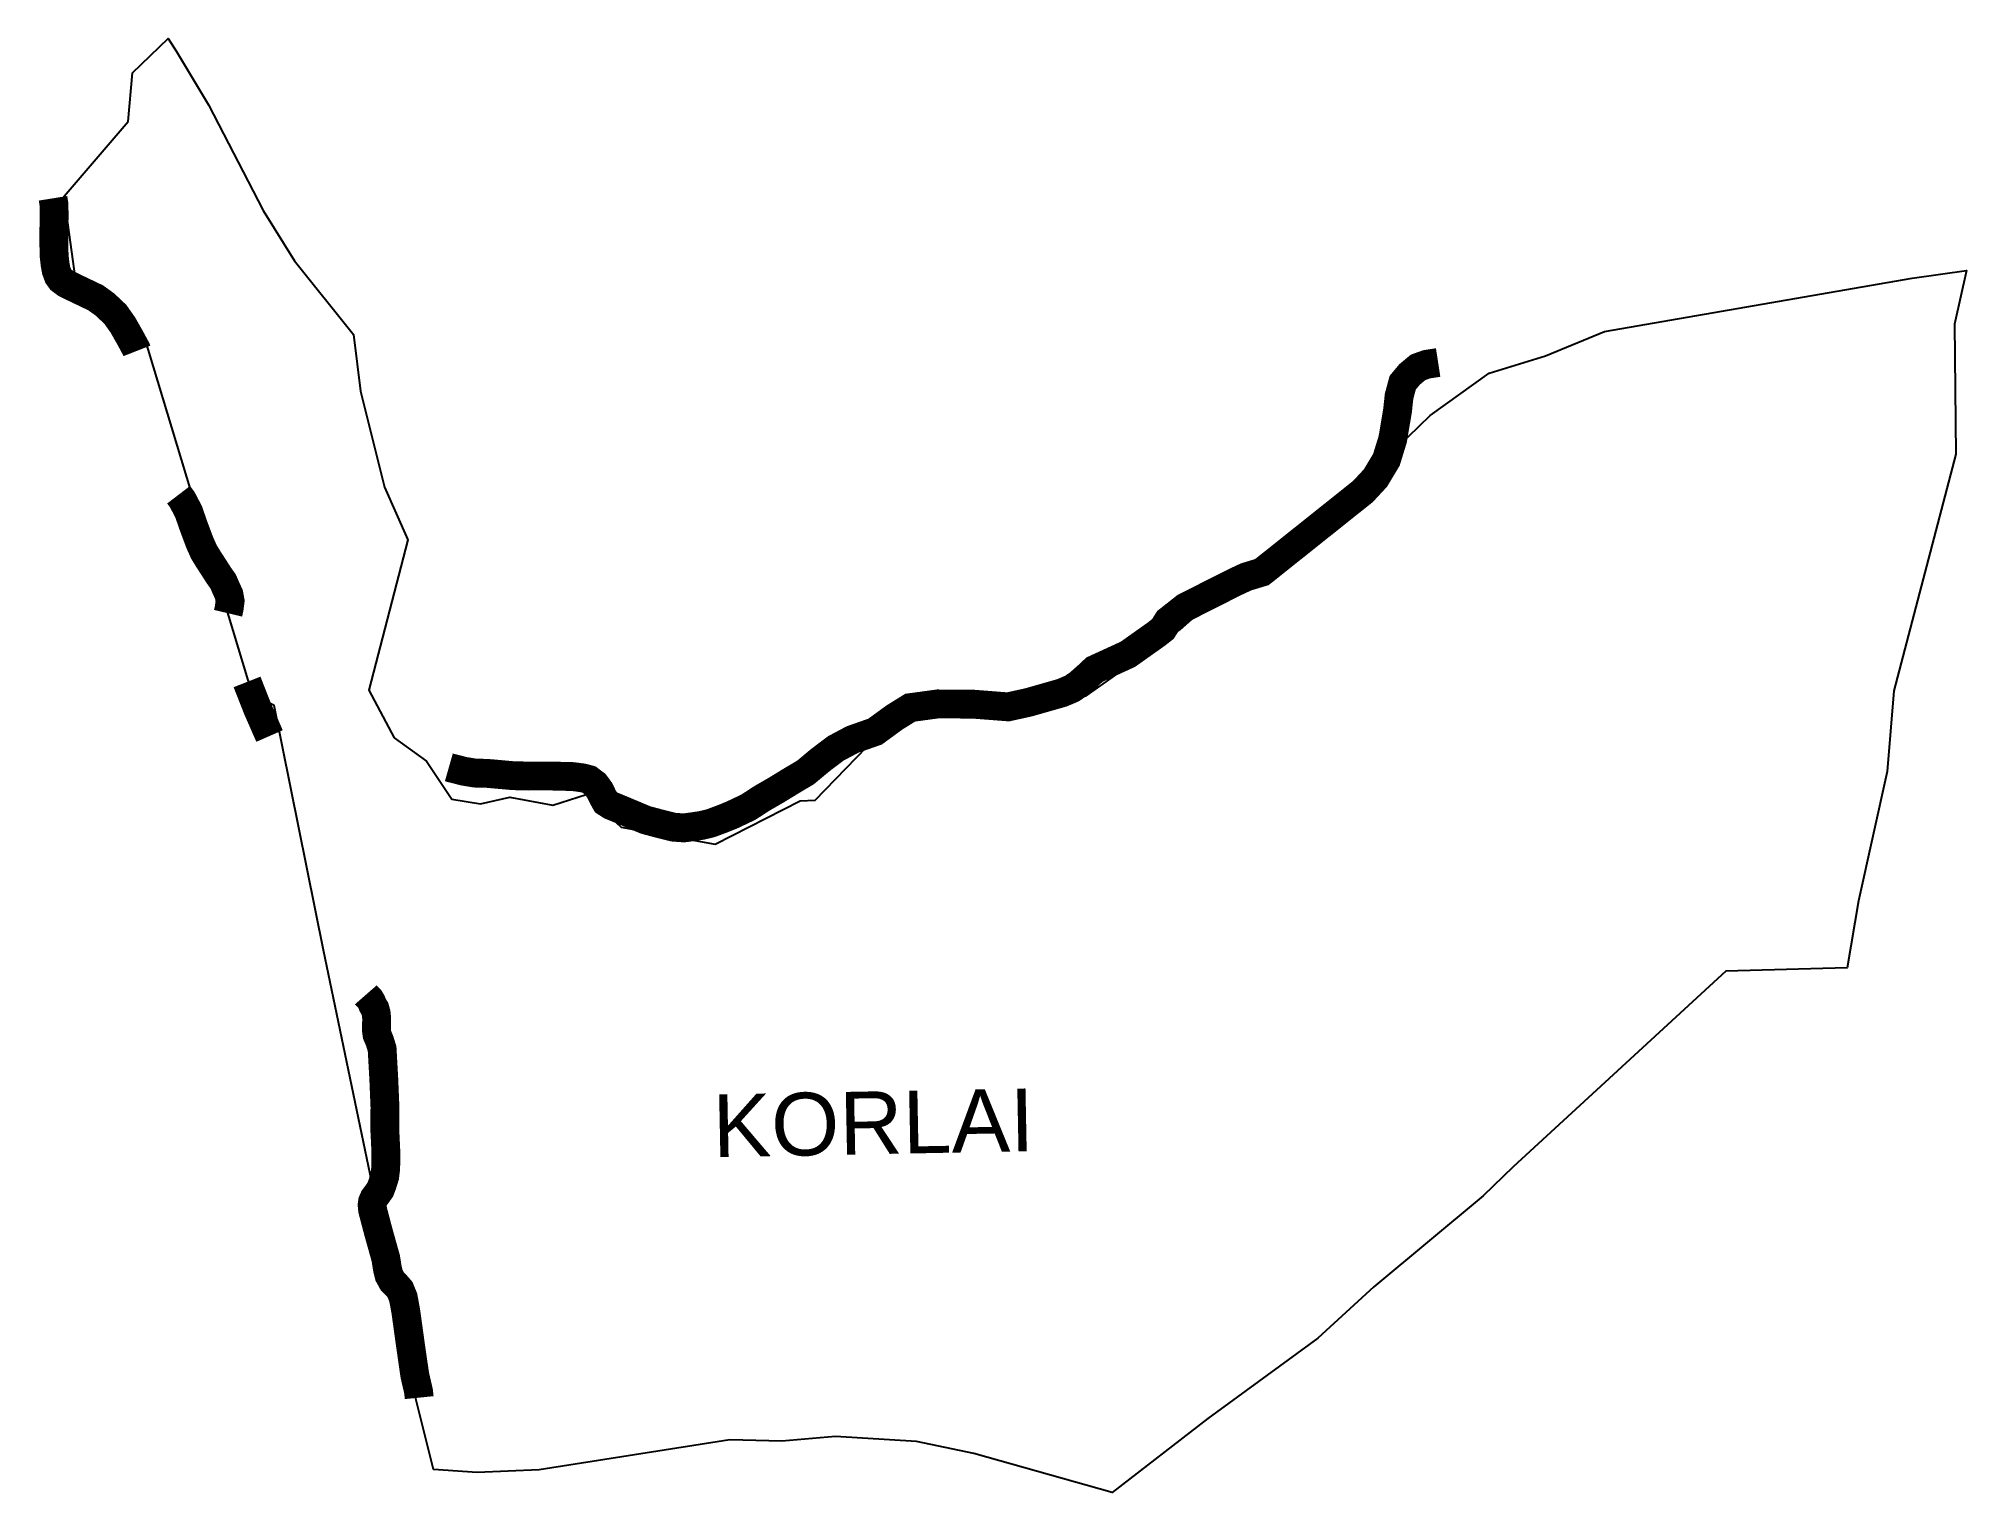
# Model space of a CAD drawing. Header units: metres. Extents: x 274747 to 282207, y 2048811 to 2074814.
# Drawn here: x 278867 to 282207, y 2048811 to 2051329 of the extents above; entities outside this region: 2.
import ezdxf

# ---------------------------------------------------------------- set-up
doc = ezdxf.new("R2010")
doc.units = ezdxf.units.M
doc.header["$MEASUREMENT"] = 0
for name, color, linetype in [('NATURALLY PROTECTED', 3, 'Continuous'), ('village', 3, 'Continuous'), ('VILLAGE NAME', 250, 'Continuous')]:
    doc.layers.add(name, color=color, linetype=linetype)
doc.styles.get("Standard").update_dxf_attribs({"font": 'arial.ttf'})

msp = doc.modelspace()

# ---------------------------------------------------------------- linework, layer by layer
at = {"layer": 'NATURALLY PROTECTED', "const_width": 50, "flags": 128}
for points in [[(274963.1, 2074788.5), (274961, 2074773.3), (274948.2, 2074695.2), (274940.5, 2074656.4), (274929.1, 2074613.7), (274923.8, 2074593.2), (274920.5, 2074578.9), (274916.9, 2074566), (274912.1, 2074547.9), (274908.9, 2074533.5), (274906.4, 2074522.6), (274901.8, 2074509.1), (274895.3, 2074483.2), (274884.1, 2074449.4), (274875, 2074420.6), (274862.6, 2074378.1), (274851.2, 2074342.2), (274850.4, 2074339.1)], [(274794.2, 2074199.6), (274788.1, 2074182.7), (274779.8, 2074162.3), (274773.5, 2074148.3), (274772.1, 2074145.1)]]:
    msp.add_lwpolyline(points, dxfattribs=at)
at = {"layer": 'NATURALLY PROTECTED', "color": 116, "true_color": 0x136734, "const_width": 50, "flags": 128}
for points in [[(278892.1, 2051052.7), (278893.7, 2051042.7), (278894.1, 2051023.4), (278893.5, 2050992.6), (278893.7, 2050967), (278894.1, 2050952.4), (278895.7, 2050938.3), (278897.6, 2050927.8), (278901.2, 2050917.9), (278905.6, 2050911.8), (278914.6, 2050905), (278931.4, 2050896.8), (278949.6, 2050888.1), (278965.9, 2050880.3), (278982.2, 2050868.6), (279000.1, 2050851.6), (279012.9, 2050833.5), (279025.2, 2050811.9), (279036.4, 2050791.2), (279037.5, 2050788.4)], [(281291.5, 2050768.2), (281271.5, 2050765.1), (281256.8, 2050759.8), (281242.1, 2050747.6), (281230.1, 2050733.2), (281223.8, 2050709.7), (281221.2, 2050685.3), (281212.8, 2050635.2), (281201.9, 2050599.8), (281183, 2050568.2), (281161.3, 2050544.8), (280986.2, 2050405.1), (280959.1, 2050396.9), (280938.7, 2050387.4), (280853.5, 2050344.3), (280823.7, 2050320.8), (280814.6, 2050306.5), (280803, 2050297.4), (280753.9, 2050262.6), (280696.3, 2050236.2), (280684.7, 2050225.3), (280668.9, 2050211.3), (280657, 2050203.2), (280639.8, 2050195.9), (280581.6, 2050179.3), (280546.5, 2050171.6), (280485.6, 2050176.3), (280424.7, 2050176.7), (280377, 2050170.2), (280349.6, 2050153.2), (280316.2, 2050128.8), (280276.8, 2050114.9), (280248.2, 2050099.7), (280220.8, 2050079), (280195.9, 2050058.2), (280168.1, 2050041.6), (280145.1, 2050027.5), (280120.6, 2050013.4), (280096.5, 2049997.7), (280068, 2049984.2), (280049.1, 2049976.6), (280031.5, 2049970.1), (280016, 2049966.3), (280000.1, 2049963.9), (279984.8, 2049961.9), (279966.9, 2049963.2), (279941.6, 2049969.5), (279918.5, 2049975.7), (279897.6, 2049984.5), (279869.2, 2049996.4), (279858.2, 2050000.9), (279849.7, 2050006.5), (279844.7, 2050015.4), (279838.9, 2050027.3), (279831.3, 2050037.6), (279820.8, 2050045.6), (279810, 2050048.5), (279792.8, 2050050.8), (279750.2, 2050051.9), (279715.9, 2050051.7), (279688.6, 2050052.4), (279644.2, 2050056.4), (279622.9, 2050056.9), (279604.1, 2050060), (279580.6, 2050066), (279577.8, 2050066.8)], [(279109.6, 2050539.1), (279115.8, 2050531), (279127.1, 2050509.4), (279134.7, 2050487.3), (279146.1, 2050456.7), (279153.6, 2050439.9), (279161.5, 2050427.1), (279179.6, 2050399), (279186.6, 2050389.2), (279191.4, 2050378.3), (279196.8, 2050366.4), (279198.9, 2050354.9), (279197.1, 2050341.4), (279195.3, 2050333.8)], [(279228.2, 2050214.8), (279246.6, 2050168), (279267.2, 2050121.1)], [(279434, 2049672.7), (279435.4, 2049671.1), (279440.5, 2049665.8), (279443.9, 2049660.2), (279446.1, 2049654.5), (279449.6, 2049648.9), (279451.8, 2049641.1), (279452.8, 2049631.4), (279452.4, 2049617.6), (279452.4, 2049611.1), (279453.4, 2049603.5), (279456.5, 2049596.4), (279458.4, 2049591.4), (279462.2, 2049579), (279465.1, 2049526.5), (279467.1, 2049478.6), (279466.8, 2049440.3), (279468.7, 2049400.6), (279468.4, 2049371.7), (279466.6, 2049357.8), (279462.4, 2049344.2), (279459, 2049335.2), (279453.2, 2049327), (279448.5, 2049320.7), (279445.7, 2049314.4), (279444.9, 2049308.9), (279445.8, 2049299.6), (279455.2, 2049263.8), (279468.6, 2049215.9), (279471.4, 2049197.8), (279474.2, 2049186.7), (279480.1, 2049176), (279486.8, 2049169.4), (279493.2, 2049162), (279498.8, 2049148.3), (279503.2, 2049124.4), (279511.5, 2049064.3), (279518.8, 2049013.7), (279525.3, 2048985.6), (279526.4, 2048974.8)]]:
    msp.add_lwpolyline(points, dxfattribs=at)
at = {"layer": 'village'}
msp.add_lwpolyline([(279022.1, 2051185.6), (279029.7, 2051269.9)], dxfattribs=at)
at = {"layer": 'village', "color": 3, "true_color": 0x00ff00}
for points in [[(279029.7, 2051269.9, 0), (279091.6, 2051329.5, 0), (279106, 2051307, 0), (279161.4, 2051214.4, 0), (279256.3, 2051031.6, 0), (279310.3, 2050944.5, 0), (279412.5, 2050816.9, 0), (279424.8, 2050718.3, 0), (279466.2, 2050552.2, 0), (279506.7, 2050461.1, 0), (279439.2, 2050200.3, 0), (279483.2, 2050118.1, 0)], [(279483.2, 2050118.1, 0), (279538.9, 2050077.5, 0), (279583.2, 2050011.4, 0), (279632.7, 2050003.7, 0), (279683.7, 2050015.3, 0), (279757.9, 2050001.3, 0), (279815.6, 2050019.9, 0), (279876.5, 2049963.4, 0), (280039.1, 2049933.5, 0), (280186.2, 2050008.6, 0), (280212.5, 2050010.2, 0), (280301.4, 2050101.8, 0), (280403, 2050164.2, 0), (280460.6, 2050174.1, 0), (280598.2, 2050171.9, 0), (280681.6, 2050190.7, 0), (280844.4, 2050305.6, 0), (280906.2, 2050360.4, 0), (280978.9, 2050378.7, 0), (281030.2, 2050436.1, 0), (281277.6, 2050676.4, 0), (281380, 2050749.7, 0), (281477.5, 2050779.8, 0), (281579.4, 2050821.9, 0), (282112.6, 2050914.2, 0), (282206.6, 2050927.5, 0), (282186.2, 2050834.5, 0), (282188.4, 2050609.2, 0), (282080.9, 2050199.5, 0), (282069.5, 2050059.8, 0), (282019.9, 2049835.8, 0), (282000.3, 2049719.6, 0), (281789.6, 2049713.8, 0), (281421.7, 2049374.8, 0), (281369.4, 2049324.2, 0), (281179.9, 2049166.6, 0), (281082.8, 2049078.1, 0), (280892.5, 2048938.6, 0), (280727.1, 2048810.5, 0), (280487, 2048878.2, 0), (280387.8, 2048898.7, 0), (280247.8, 2048907.2, 0), (280154.8, 2048899.3, 0), (280064.4, 2048901.8, 0), (279734.3, 2048849.7, 0), (279627.1, 2048845, 0), (279551.2, 2048850.1, 0), (279510.8, 2049012.2, 0), (279452.8, 2049306.7, 0), (279360.9, 2049749.9, 0), (279275, 2050173.9, 0), (279237.4, 2050193, 0), (279049.2, 2050816.3, 0), (278933.5, 2050897.2, 0), (278911.5, 2051056.5, 0), (279022.1, 2051185.6, 0)]]:
    msp.add_polyline3d(points, dxfattribs=at)

# ---------------------------------------------------------------- texts
at = {"layer": 'VILLAGE NAME', "insert": (280033.6, 2049500), "char_height": 108.748, "attachment_point": 1, "rotation": 1.1028}
msp.add_mtext_dynamic_manual_height_columns('{\\fArial|b0|i0|c0|p34;KORLAI}', width=726.929, gutter_width=543.7, heights=[0], dxfattribs=at)

doc.saveas('drawing.dxf')
